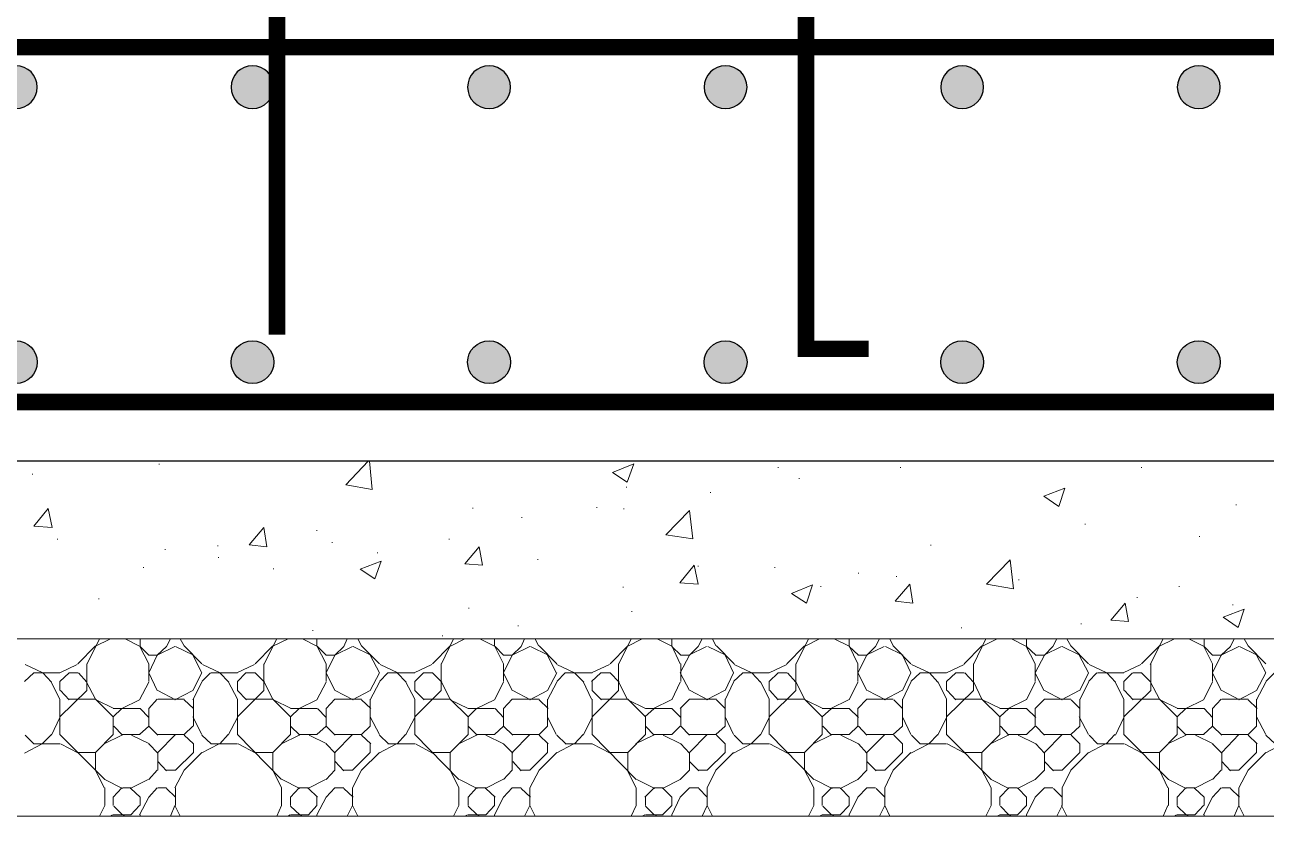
# Model space of a CAD drawing. Header units: millimetres. Extents: x -1822632 to -1305911, y 1206448 to 1536160.
# Drawn here: x -1692486 to -1691436, y 1235319 to 1235988 of the extents above; entities that cross this region are included whole.
import ezdxf

# ---------------------------------------------------------------- set-up
doc = ezdxf.new("R2010")
doc.units = ezdxf.units.MM
doc.header["$LTSCALE"] = 1000
doc.layers.add('PUB_DIM', color=3, linetype='CONTINUOUS')
doc.layers.add('铝架', color=4, linetype='CONTINUOUS')

# ---------------------------------------------------------------- blocks, each defined once
blk = doc.blocks.new('*U152')
at = {"layer": 'PUB_DIM'}
h = blk.add_hatch(color=1, dxfattribs=at)
h.dxf.hatch_style = 1
edge = h.paths.add_edge_path()
edge.add_arc((0, 0), 18.1, 0, 360)
at = {"layer": 'PUB_DIM', "color": 1}
blk.add_circle((0, 0), 18.1, dxfattribs=at)
blk = doc.blocks.new('*U153')
at = {"layer": 'PUB_DIM', "color": 0, "linetype": 'ByBlock', "lineweight": -2, "transparency": 16777216}
for p in [(-1200, 0), (-1000, 0), (-800, 0), (-600, 0), (-400, 0), (-200, 0)]:
    blk.add_blockref('*U152', p, dxfattribs=at)
blk = doc.blocks.new('*U140')
at = {"layer": 'PUB_DIM'}
h = blk.add_hatch(color=1, dxfattribs=at)
h.dxf.hatch_style = 1
edge = h.paths.add_edge_path()
edge.add_arc((0, 0), 18.1, 0, 360)
at = {"layer": 'PUB_DIM', "color": 1}
blk.add_circle((0, 0), 18.1, dxfattribs=at)
blk = doc.blocks.new('*U141')
at = {"layer": 'PUB_DIM', "color": 0, "linetype": 'ByBlock', "lineweight": -2, "transparency": 16777216}
for p in [(-1200, 0), (-1000, 0), (-800, 0), (-600, 0), (-400, 0), (-200, 0)]:
    blk.add_blockref('*U140', p, dxfattribs=at)

msp = doc.modelspace()

# ---------------------------------------------------------------- linework, layer by layer
at = {"layer": 'PUB_DIM', "color": 1, "const_width": 14}
for points in [[(-1692272.589, 1235725.877), (-1692272.589, 1237598.502), (-1692067.351, 1237598.502), (-1692066.886, 1237354.661), (-1691825.467, 1237354.661), (-1691825.467, 1235714.045), (-1691772.589, 1235714.045)], [(-1692744.085, 1235896.246), (-1692744.085, 1235969.025), (-1691344.085, 1235969.025), (-1691344.085, 1235885.909)], [(-1691344.085, 1235819.025), (-1691344.085, 1235669.025), (-1692744.085, 1235669.025), (-1692744.085, 1235819.025)]]:
    msp.add_lwpolyline(points, dxfattribs=at)
at = {"layer": 'PUB_DIM'}
msp.add_lwpolyline([(-1692794.085, 1236019.025), (-1691294.085, 1236019.025), (-1691294.085, 1235619.025), (-1692794.085, 1235619.025)], close=True, dxfattribs=at)
at = {"layer": '铝架', "lineweight": 5}
for points in [[(-1690937.246, 1235619.025), (-1693035.581, 1235619.025)], [(-1692214.465, 1235599.027), (-1692195.58, 1235619.025)], [(-1692192.243, 1235595.137), (-1692194.467, 1235619.025)], [(-1692479.466, 1235607.914), (-1692479.466, 1235608.473)], [(-1692372.245, 1235616.247), (-1692372.245, 1235616.806)], [(-1691988.912, 1235609.585), (-1691971.133, 1235616.806)], [(-1691988.912, 1235609.585), (-1691976.689, 1235601.252)], [(-1691976.689, 1235601.252), (-1691971.133, 1235616.806)], [(-1691848.911, 1235613.47), (-1691848.911, 1235614.028)], [(-1691745.58, 1235613.47), (-1691745.58, 1235614.028)], [(-1691541.69, 1235613.47), (-1691541.69, 1235614.028)], [(-1692214.465, 1235599.027), (-1692192.243, 1235595.137)], [(-1691831.132, 1235604.03), (-1691831.132, 1235604.583)], [(-1691977.247, 1235596.803), (-1691977.247, 1235597.362)], [(-1691906.132, 1235592.36), (-1691906.132, 1235592.918)], [(-1691624.47, 1235589.582), (-1691606.691, 1235596.25)], [(-1691624.47, 1235589.582), (-1691611.688, 1235580.695)], [(-1691611.688, 1235580.695), (-1691606.691, 1235596.25)], [(-1692478.354, 1235564.028), (-1692466.136, 1235579.03)], [(-1692462.8, 1235562.916), (-1692466.136, 1235579.03)], [(-1692107.244, 1235579.03), (-1692107.244, 1235579.583)], [(-1692002.247, 1235579.583), (-1692002.247, 1235580.136)], [(-1691979.466, 1235578.471), (-1691979.466, 1235579.03)], [(-1691943.914, 1235556.807), (-1691923.911, 1235577.358)], [(-1691921.133, 1235553.471), (-1691923.911, 1235577.358)], [(-1691461.688, 1235581.807), (-1691461.688, 1235582.361)], [(-1692065.578, 1235571.25), (-1692065.578, 1235571.803)], [(-1691589.465, 1235565.694), (-1691589.465, 1235566.247)], [(-1692478.354, 1235564.028), (-1692462.8, 1235562.916)], [(-1692296.133, 1235548.474), (-1692283.91, 1235562.916)], [(-1692281.132, 1235546.803), (-1692283.91, 1235562.916)], [(-1692238.912, 1235560.138), (-1692238.912, 1235560.692)], [(-1691943.914, 1235556.807), (-1691921.133, 1235553.471)], [(-1691492.802, 1235555.136), (-1691492.802, 1235555.695)], [(-1692458.356, 1235552.917), (-1692458.356, 1235553.471)], [(-1692322.799, 1235547.362), (-1692322.799, 1235547.915)], [(-1692296.133, 1235548.474), (-1692281.132, 1235546.803)], [(-1692226.135, 1235550.14), (-1692226.135, 1235550.693)], [(-1692127.247, 1235552.917), (-1692127.247, 1235553.471)], [(-1692113.912, 1235532.361), (-1692101.689, 1235546.803)], [(-1692098.911, 1235531.248), (-1692101.689, 1235546.803)], [(-1691720.021, 1235547.915), (-1691720.021, 1235548.474)], [(-1692367.243, 1235544.025), (-1692367.243, 1235544.584)], [(-1692322.245, 1235537.363), (-1692322.245, 1235537.916)], [(-1692202.247, 1235527.917), (-1692184.469, 1235534.585)], [(-1692190.024, 1235519.584), (-1692184.469, 1235534.585)], [(-1692187.8, 1235541.247), (-1692187.8, 1235541.806)], [(-1692052.247, 1235535.692), (-1692052.247, 1235536.251)], [(-1691672.799, 1235515.141), (-1691652.801, 1235535.692)], [(-1691650.023, 1235511.251), (-1691652.801, 1235535.692)], [(-1691652.801, 1235534.026), (-1691652.801, 1235534.585)], [(-1692385.581, 1235529.03), (-1692385.581, 1235529.583)], [(-1692275.576, 1235527.917), (-1692275.576, 1235528.471)], [(-1692202.247, 1235527.917), (-1692190.024, 1235519.584)], [(-1692113.912, 1235532.361), (-1692098.911, 1235531.248)], [(-1691932.244, 1235516.247), (-1691920.021, 1235531.248)], [(-1691916.69, 1235515.141), (-1691920.021, 1235531.248)], [(-1691916.69, 1235530.136), (-1691916.69, 1235530.695)], [(-1691851.689, 1235529.03), (-1691851.689, 1235529.583)], [(-1691781.132, 1235524.027), (-1691781.132, 1235524.581)], [(-1691932.244, 1235516.247), (-1691916.69, 1235515.141)], [(-1691837.8, 1235507.361), (-1691820.021, 1235514.582)], [(-1691825.023, 1235499.027), (-1691820.021, 1235514.582)], [(-1691750.023, 1235500.693), (-1691737.8, 1235515.141)], [(-1691748.911, 1235521.25), (-1691748.911, 1235521.803)], [(-1691735.022, 1235499.027), (-1691737.8, 1235515.141)], [(-1691672.799, 1235515.141), (-1691650.023, 1235511.251)], [(-1691645.58, 1235518.472), (-1691645.58, 1235519.025)], [(-1691980.025, 1235512.363), (-1691980.025, 1235512.916)], [(-1691837.8, 1235507.361), (-1691825.023, 1235499.027)], [(-1691812.8, 1235512.916), (-1691812.8, 1235513.47)], [(-1691545.58, 1235503.471), (-1691545.58, 1235504.03)], [(-1691510.022, 1235512.916), (-1691510.022, 1235513.47)], [(-1692423.357, 1235502.358), (-1692423.357, 1235502.917)], [(-1692110.581, 1235494.584), (-1692110.581, 1235495.137)], [(-1691750.023, 1235500.693), (-1691735.022, 1235499.027)], [(-1691567.802, 1235484.585), (-1691555.579, 1235499.027)], [(-1691552.801, 1235483.473), (-1691555.579, 1235499.027)], [(-1691472.799, 1235487.363), (-1691455.025, 1235494.025)], [(-1691464.465, 1235497.362), (-1691464.465, 1235497.915)], [(-1691460.022, 1235478.471), (-1691455.025, 1235494.025)], [(-1691972.799, 1235491.806), (-1691972.799, 1235492.36)], [(-1691567.802, 1235484.585), (-1691552.801, 1235483.473)], [(-1691472.799, 1235487.363), (-1691460.022, 1235478.471)], [(-1692242.243, 1235475.693), (-1692242.243, 1235476.252)], [(-1692132.803, 1235471.25), (-1692132.803, 1235471.803)], [(-1692068.914, 1235479.583), (-1692068.914, 1235480.136)], [(-1691693.914, 1235477.917), (-1691693.914, 1235478.471)], [(-1691592.802, 1235481.248), (-1691592.802, 1235481.807)], [(-1693135.581, 1235319.025), (-1690837.246, 1235319.025), (-1690837.246, 1235469.025), (-1693135.581, 1235469.025), (-1693135.581, 1235319.025)], [(-1692441.136, 1235447.915), (-1692426.135, 1235462.916)], [(-1692433.356, 1235447.362), (-1692422.799, 1235469.025)], [(-1692426.689, 1235462.363), (-1692413.359, 1235469.025)], [(-1692388.359, 1235462.363), (-1692401.135, 1235469.025)], [(-1692381.132, 1235447.915), (-1692388.912, 1235462.916)], [(-1692388.359, 1235462.916), (-1692388.359, 1235469.025)], [(-1692381.132, 1235455.136), (-1692388.359, 1235462.363)], [(-1692373.911, 1235455.136), (-1692366.136, 1235462.363)], [(-1692373.911, 1235455.136), (-1692358.91, 1235462.363)], [(-1692366.136, 1235462.363), (-1692362.8, 1235469.025)], [(-1692343.355, 1235455.136), (-1692358.356, 1235462.363)], [(-1692343.355, 1235455.136), (-1692358.356, 1235462.363)], [(-1692351.135, 1235462.916), (-1692354.466, 1235469.025)], [(-1692336.134, 1235447.915), (-1692351.135, 1235462.916)], [(-1692291.136, 1235447.915), (-1692276.135, 1235462.916)], [(-1692283.91, 1235447.362), (-1692272.799, 1235469.025)], [(-1692276.689, 1235462.363), (-1692263.359, 1235469.025)], [(-1692238.359, 1235462.363), (-1692251.135, 1235469.025)], [(-1692238.912, 1235462.916), (-1692238.912, 1235469.025)], [(-1692231.132, 1235447.915), (-1692238.912, 1235462.916)], [(-1692231.132, 1235455.136), (-1692238.359, 1235462.363)], [(-1692223.911, 1235455.136), (-1692216.136, 1235462.363)], [(-1692223.911, 1235455.136), (-1692208.91, 1235462.363)], [(-1692216.136, 1235462.363), (-1692213.359, 1235469.025)], [(-1692193.355, 1235455.136), (-1692208.356, 1235462.363)], [(-1692193.355, 1235455.136), (-1692208.356, 1235462.363)], [(-1692201.135, 1235462.916), (-1692204.466, 1235469.025)], [(-1692186.134, 1235447.915), (-1692201.135, 1235462.916)], [(-1692141.136, 1235447.915), (-1692126.135, 1235462.916)], [(-1692133.91, 1235447.362), (-1692123.357, 1235469.025)], [(-1692126.689, 1235462.363), (-1692113.912, 1235469.025)], [(-1692088.359, 1235462.363), (-1692101.135, 1235469.025)], [(-1692088.912, 1235462.916), (-1692088.912, 1235469.025)], [(-1692081.132, 1235447.915), (-1692088.912, 1235462.916)], [(-1692081.132, 1235455.136), (-1692088.359, 1235462.363)], [(-1692073.911, 1235455.136), (-1692066.136, 1235462.363)], [(-1692073.911, 1235455.136), (-1692058.91, 1235462.363)], [(-1692066.136, 1235462.363), (-1692063.359, 1235469.025)], [(-1692043.355, 1235455.136), (-1692058.356, 1235462.363)], [(-1692043.355, 1235455.136), (-1692058.356, 1235462.363)], [(-1692051.689, 1235462.916), (-1692054.466, 1235469.025)], [(-1692036.134, 1235447.915), (-1692051.135, 1235462.916)], [(-1691991.136, 1235447.915), (-1691976.135, 1235462.916)], [(-1691983.91, 1235447.362), (-1691973.357, 1235469.025)], [(-1691976.689, 1235462.363), (-1691963.912, 1235469.025)], [(-1691938.359, 1235462.363), (-1691951.135, 1235469.025)], [(-1691938.912, 1235462.916), (-1691938.912, 1235469.025)], [(-1691931.691, 1235447.915), (-1691938.912, 1235462.916)], [(-1691931.132, 1235455.136), (-1691938.912, 1235462.363)], [(-1691924.47, 1235455.136), (-1691909.469, 1235462.363)], [(-1691923.911, 1235455.136), (-1691916.69, 1235462.363)], [(-1691916.69, 1235462.363), (-1691913.359, 1235469.025)], [(-1691893.355, 1235455.136), (-1691908.356, 1235462.363)], [(-1691893.355, 1235455.136), (-1691908.356, 1235462.363)], [(-1691901.689, 1235462.916), (-1691904.466, 1235469.025)], [(-1691886.134, 1235447.915), (-1691901.135, 1235462.916)], [(-1691841.69, 1235447.915), (-1691826.689, 1235462.916)], [(-1691833.91, 1235447.362), (-1691823.357, 1235469.025)], [(-1691826.689, 1235462.363), (-1691813.912, 1235469.025)], [(-1691788.359, 1235462.363), (-1691801.689, 1235469.025)], [(-1691788.912, 1235462.916), (-1691788.912, 1235469.025)], [(-1691781.691, 1235447.915), (-1691788.912, 1235462.916)], [(-1691781.132, 1235455.136), (-1691788.912, 1235462.363)], [(-1691774.47, 1235455.136), (-1691759.469, 1235462.363)], [(-1691773.911, 1235455.136), (-1691766.69, 1235462.363)], [(-1691766.69, 1235462.363), (-1691763.359, 1235469.025)], [(-1691743.355, 1235455.136), (-1691758.356, 1235462.363)], [(-1691743.355, 1235455.136), (-1691758.356, 1235462.363)], [(-1691751.689, 1235462.916), (-1691754.466, 1235469.025)], [(-1691736.688, 1235447.915), (-1691751.689, 1235462.916)], [(-1691691.69, 1235447.915), (-1691676.689, 1235462.916)], [(-1691683.91, 1235447.362), (-1691673.357, 1235469.025)], [(-1691676.689, 1235462.363), (-1691663.912, 1235469.025)], [(-1691638.912, 1235462.363), (-1691651.689, 1235469.025)], [(-1691631.691, 1235447.915), (-1691639.465, 1235462.916)], [(-1691638.912, 1235462.916), (-1691638.912, 1235469.025)], [(-1691631.132, 1235455.136), (-1691638.912, 1235462.363)], [(-1691624.47, 1235455.136), (-1691609.469, 1235462.363)], [(-1691623.911, 1235455.136), (-1691616.69, 1235462.363)], [(-1691616.69, 1235462.363), (-1691613.359, 1235469.025)], [(-1691593.914, 1235455.136), (-1691608.91, 1235462.363)], [(-1691593.914, 1235455.136), (-1691608.91, 1235462.363)], [(-1691601.689, 1235462.916), (-1691605.025, 1235469.025)], [(-1691586.688, 1235447.915), (-1691601.689, 1235462.916)], [(-1691541.69, 1235447.915), (-1691526.689, 1235462.916)], [(-1691534.469, 1235447.362), (-1691523.357, 1235469.025)], [(-1691527.247, 1235462.363), (-1691513.912, 1235469.025)], [(-1691488.912, 1235462.363), (-1691501.689, 1235469.025)], [(-1691481.691, 1235447.915), (-1691489.465, 1235462.916)], [(-1691488.912, 1235462.916), (-1691488.912, 1235469.025)], [(-1691481.691, 1235455.136), (-1691488.912, 1235462.363)], [(-1691474.47, 1235455.136), (-1691466.69, 1235462.363)], [(-1691474.47, 1235455.136), (-1691459.469, 1235462.363)], [(-1691466.69, 1235462.363), (-1691463.359, 1235469.025)], [(-1691443.914, 1235455.136), (-1691458.91, 1235462.363)], [(-1691443.914, 1235455.136), (-1691458.91, 1235462.363)], [(-1691451.689, 1235462.916), (-1691455.025, 1235469.025)], [(-1691436.688, 1235447.915), (-1691451.689, 1235462.916)], [(-1692381.132, 1235455.136), (-1692373.357, 1235455.136)], [(-1692381.132, 1235440.141), (-1692373.911, 1235455.136)], [(-1692336.134, 1235440.141), (-1692343.914, 1235455.136)], [(-1692231.132, 1235455.136), (-1692223.911, 1235455.136)], [(-1692231.132, 1235440.141), (-1692223.911, 1235455.136)], [(-1692186.134, 1235440.141), (-1692193.914, 1235455.136)], [(-1692081.132, 1235455.136), (-1692073.911, 1235455.136)], [(-1692081.132, 1235440.141), (-1692073.911, 1235455.136)], [(-1692036.688, 1235440.141), (-1692043.914, 1235455.136)], [(-1691931.691, 1235440.141), (-1691923.911, 1235455.136)], [(-1691931.132, 1235455.136), (-1691923.911, 1235455.136)], [(-1691886.688, 1235440.141), (-1691893.914, 1235455.136)], [(-1691781.691, 1235455.136), (-1691773.911, 1235455.136)], [(-1691781.691, 1235440.141), (-1691773.911, 1235455.136)], [(-1691736.688, 1235440.141), (-1691743.914, 1235455.136)], [(-1691631.691, 1235455.136), (-1691623.911, 1235455.136)], [(-1691631.691, 1235440.141), (-1691623.911, 1235455.136)], [(-1691586.688, 1235440.141), (-1691594.467, 1235455.136)], [(-1691481.691, 1235455.136), (-1691473.911, 1235455.136)], [(-1691481.691, 1235440.141), (-1691474.47, 1235455.136)], [(-1691436.688, 1235440.141), (-1691444.467, 1235455.136)], [(-1692486.134, 1235432.914), (-1692478.354, 1235440.141)], [(-1692470.58, 1235440.141), (-1692485.581, 1235447.362)], [(-1692478.354, 1235440.141), (-1692456.132, 1235440.141)], [(-1692463.359, 1235432.361), (-1692470.58, 1235440.141)], [(-1692456.132, 1235440.141), (-1692441.69, 1235447.362)], [(-1692456.132, 1235432.914), (-1692448.357, 1235440.141)], [(-1692448.357, 1235440.141), (-1692441.136, 1235440.141)], [(-1692433.356, 1235432.361), (-1692440.578, 1235440.141)], [(-1692433.356, 1235425.14), (-1692433.356, 1235447.915)], [(-1692381.132, 1235432.914), (-1692381.132, 1235447.915)], [(-1692373.911, 1235425.14), (-1692381.132, 1235440.141)], [(-1692343.914, 1235425.14), (-1692336.134, 1235440.141)], [(-1692336.134, 1235432.914), (-1692328.913, 1235440.141)], [(-1692320.58, 1235440.141), (-1692335.581, 1235447.362)], [(-1692328.354, 1235440.141), (-1692306.132, 1235440.141)], [(-1692313.359, 1235432.361), (-1692321.133, 1235440.141)], [(-1692306.691, 1235440.141), (-1692291.69, 1235447.362)], [(-1692306.132, 1235432.914), (-1692298.911, 1235440.141)], [(-1692298.911, 1235440.141), (-1692291.136, 1235440.141)], [(-1692283.356, 1235432.361), (-1692291.136, 1235440.141)], [(-1692283.91, 1235425.14), (-1692283.91, 1235447.915)], [(-1692231.132, 1235432.914), (-1692231.132, 1235447.915)], [(-1692223.911, 1235425.14), (-1692231.132, 1235440.141)], [(-1692193.914, 1235425.14), (-1692186.134, 1235440.141)], [(-1692186.134, 1235432.914), (-1692178.913, 1235440.141)], [(-1692170.58, 1235440.141), (-1692185.581, 1235447.362)], [(-1692178.913, 1235440.141), (-1692156.132, 1235440.141)], [(-1692163.359, 1235432.361), (-1692171.133, 1235440.141)], [(-1692156.691, 1235440.141), (-1692141.69, 1235447.362)], [(-1692156.132, 1235432.914), (-1692148.911, 1235440.141)], [(-1692148.911, 1235440.141), (-1692141.136, 1235440.141)], [(-1692133.356, 1235432.361), (-1692141.136, 1235440.141)], [(-1692133.91, 1235425.14), (-1692133.91, 1235447.915)], [(-1692081.132, 1235432.914), (-1692081.132, 1235447.915)], [(-1692073.911, 1235425.14), (-1692081.132, 1235440.141)], [(-1692043.914, 1235425.14), (-1692036.134, 1235440.141)], [(-1692021.133, 1235440.141), (-1692036.134, 1235447.362)], [(-1692036.134, 1235432.914), (-1692028.913, 1235440.141)], [(-1692028.913, 1235440.141), (-1692006.132, 1235440.141)], [(-1692013.359, 1235432.361), (-1692021.133, 1235440.141)], [(-1692006.691, 1235440.141), (-1691991.69, 1235447.362)], [(-1692006.691, 1235432.914), (-1691998.911, 1235440.141)], [(-1691998.911, 1235440.141), (-1691991.136, 1235440.141)], [(-1691983.356, 1235432.361), (-1691991.136, 1235440.141)], [(-1691983.91, 1235425.14), (-1691983.91, 1235447.915)], [(-1691923.911, 1235425.14), (-1691931.691, 1235440.141)], [(-1691931.132, 1235432.914), (-1691931.132, 1235447.915)], [(-1691893.914, 1235425.14), (-1691886.688, 1235440.141)], [(-1691886.688, 1235432.914), (-1691878.913, 1235440.141)], [(-1691871.133, 1235440.141), (-1691886.134, 1235447.362)], [(-1691878.913, 1235440.141), (-1691856.691, 1235440.141)], [(-1691863.912, 1235432.361), (-1691871.133, 1235440.141)], [(-1691856.691, 1235440.141), (-1691841.69, 1235447.362)], [(-1691856.691, 1235432.914), (-1691848.911, 1235440.141)], [(-1691848.911, 1235440.141), (-1691841.69, 1235440.141)], [(-1691833.91, 1235432.361), (-1691841.136, 1235440.141)], [(-1691833.91, 1235425.14), (-1691833.91, 1235447.915)], [(-1691781.691, 1235432.914), (-1691781.691, 1235447.915)], [(-1691773.911, 1235425.14), (-1691781.691, 1235440.141)], [(-1691743.914, 1235425.14), (-1691736.688, 1235440.141)], [(-1691736.688, 1235432.914), (-1691728.913, 1235440.141)], [(-1691721.133, 1235440.141), (-1691736.134, 1235447.362)], [(-1691728.913, 1235440.141), (-1691706.691, 1235440.141)], [(-1691713.912, 1235432.361), (-1691721.133, 1235440.141)], [(-1691706.691, 1235440.141), (-1691691.69, 1235447.362)], [(-1691706.691, 1235432.914), (-1691698.911, 1235440.141)], [(-1691698.911, 1235440.141), (-1691691.69, 1235440.141)], [(-1691683.91, 1235432.361), (-1691691.136, 1235440.141)], [(-1691683.91, 1235425.14), (-1691683.91, 1235447.915)], [(-1691631.691, 1235432.914), (-1691631.691, 1235447.915)], [(-1691624.47, 1235425.14), (-1691631.691, 1235440.141)], [(-1691593.914, 1235425.14), (-1691586.688, 1235440.141)], [(-1691586.688, 1235432.914), (-1691579.466, 1235440.141)], [(-1691571.133, 1235440.141), (-1691586.134, 1235447.362)], [(-1691578.913, 1235440.141), (-1691556.691, 1235440.141)], [(-1691563.912, 1235432.361), (-1691571.133, 1235440.141)], [(-1691557.244, 1235440.141), (-1691542.243, 1235447.362)], [(-1691556.691, 1235432.914), (-1691549.47, 1235440.141)], [(-1691548.911, 1235440.141), (-1691541.69, 1235440.141)], [(-1691533.91, 1235432.361), (-1691541.69, 1235440.141)], [(-1691533.91, 1235425.14), (-1691533.91, 1235447.915)], [(-1691481.691, 1235432.914), (-1691481.691, 1235447.915)], [(-1691474.47, 1235425.14), (-1691481.691, 1235440.141)], [(-1691444.467, 1235425.14), (-1691436.688, 1235440.141)], [(-1691436.688, 1235432.914), (-1691429.466, 1235440.141)], [(-1692456.132, 1235417.918), (-1692463.912, 1235432.914)], [(-1692456.132, 1235425.14), (-1692456.132, 1235432.914)], [(-1692426.135, 1235417.918), (-1692433.91, 1235432.914)], [(-1692388.912, 1235417.36), (-1692381.132, 1235432.361)], [(-1692343.914, 1235417.36), (-1692336.134, 1235432.361)], [(-1692306.132, 1235417.918), (-1692313.912, 1235432.914)], [(-1692306.132, 1235425.14), (-1692306.132, 1235432.914)], [(-1692276.135, 1235417.918), (-1692283.91, 1235432.914)], [(-1692238.912, 1235417.36), (-1692231.132, 1235432.361)], [(-1692193.914, 1235417.36), (-1692186.134, 1235432.361)], [(-1692156.132, 1235417.918), (-1692163.912, 1235432.914)], [(-1692156.132, 1235425.14), (-1692156.132, 1235432.914)], [(-1692126.135, 1235417.918), (-1692133.91, 1235432.914)], [(-1692088.912, 1235417.36), (-1692081.132, 1235432.361)], [(-1692043.914, 1235417.36), (-1692036.134, 1235432.361)], [(-1692006.691, 1235417.918), (-1692013.912, 1235432.914)], [(-1692006.132, 1235425.14), (-1692006.132, 1235432.914)], [(-1691976.689, 1235417.918), (-1691983.91, 1235432.914)], [(-1691938.912, 1235417.36), (-1691931.691, 1235432.361)], [(-1691893.914, 1235417.36), (-1691886.688, 1235432.361)], [(-1691856.691, 1235417.918), (-1691863.912, 1235432.914)], [(-1691856.691, 1235425.14), (-1691856.691, 1235432.914)], [(-1691826.689, 1235417.918), (-1691833.91, 1235432.914)], [(-1691788.912, 1235417.36), (-1691781.691, 1235432.361)], [(-1691743.914, 1235417.36), (-1691736.688, 1235432.361)], [(-1691706.691, 1235417.918), (-1691713.912, 1235432.914)], [(-1691706.691, 1235425.14), (-1691706.691, 1235432.914)], [(-1691676.689, 1235417.918), (-1691683.91, 1235432.914)], [(-1691638.912, 1235417.36), (-1691631.691, 1235432.361)], [(-1691593.914, 1235417.36), (-1691586.688, 1235432.361)], [(-1691556.691, 1235417.918), (-1691564.465, 1235432.914)], [(-1691556.691, 1235425.14), (-1691556.691, 1235432.914)], [(-1691526.689, 1235417.918), (-1691534.469, 1235432.914)], [(-1691489.465, 1235417.36), (-1691481.691, 1235432.361)], [(-1691444.467, 1235417.36), (-1691436.688, 1235432.361)], [(-1692456.132, 1235402.917), (-1692433.356, 1235425.14)], [(-1692448.357, 1235417.36), (-1692455.579, 1235425.14)], [(-1692358.356, 1235417.36), (-1692373.357, 1235425.14)], [(-1692358.91, 1235417.36), (-1692343.914, 1235425.14)], [(-1692306.132, 1235402.917), (-1692283.91, 1235425.14)], [(-1692298.357, 1235417.36), (-1692306.132, 1235425.14)], [(-1692208.356, 1235417.36), (-1692223.357, 1235425.14)], [(-1692208.91, 1235417.36), (-1692193.914, 1235425.14)], [(-1692156.132, 1235402.917), (-1692133.91, 1235425.14)], [(-1692148.357, 1235417.36), (-1692156.132, 1235425.14)], [(-1692058.356, 1235417.36), (-1692073.357, 1235425.14)], [(-1692058.91, 1235417.36), (-1692043.914, 1235425.14)], [(-1692006.132, 1235402.917), (-1691983.91, 1235425.14)], [(-1691998.357, 1235417.36), (-1692006.132, 1235425.14)], [(-1691908.356, 1235417.36), (-1691923.357, 1235425.14)], [(-1691909.469, 1235417.36), (-1691894.467, 1235425.14)], [(-1691856.691, 1235402.917), (-1691833.91, 1235425.14)], [(-1691848.911, 1235417.36), (-1691856.132, 1235425.14)], [(-1691758.356, 1235417.36), (-1691773.357, 1235425.14)], [(-1691759.469, 1235417.36), (-1691744.467, 1235425.14)], [(-1691706.691, 1235402.917), (-1691683.91, 1235425.14)], [(-1691698.911, 1235417.36), (-1691706.132, 1235425.14)], [(-1691608.91, 1235417.36), (-1691623.911, 1235425.14)], [(-1691609.469, 1235417.36), (-1691594.467, 1235425.14)], [(-1691556.691, 1235402.917), (-1691533.91, 1235425.14)], [(-1691548.911, 1235417.36), (-1691556.132, 1235425.14)], [(-1691458.91, 1235417.36), (-1691473.911, 1235425.14)], [(-1691459.469, 1235417.36), (-1691444.467, 1235425.14)], [(-1692456.132, 1235387.916), (-1692456.132, 1235417.918)], [(-1692448.357, 1235417.918), (-1692426.135, 1235417.918)], [(-1692411.134, 1235402.917), (-1692426.135, 1235417.918)], [(-1692410.581, 1235410.138), (-1692425.576, 1235417.36)], [(-1692411.134, 1235410.138), (-1692388.359, 1235410.138)], [(-1692411.134, 1235402.917), (-1692403.913, 1235410.138)], [(-1692403.913, 1235410.138), (-1692388.912, 1235417.36)], [(-1692381.132, 1235402.358), (-1692388.359, 1235410.138)], [(-1692381.132, 1235410.138), (-1692373.911, 1235417.918)], [(-1692381.132, 1235395.137), (-1692381.132, 1235410.138)], [(-1692373.357, 1235417.918), (-1692351.135, 1235417.918)], [(-1692343.355, 1235410.138), (-1692351.135, 1235417.36)], [(-1692343.355, 1235395.137), (-1692343.355, 1235417.918)], [(-1692306.132, 1235387.916), (-1692306.132, 1235417.918)], [(-1692298.911, 1235417.918), (-1692276.135, 1235417.918)], [(-1692261.134, 1235402.917), (-1692276.135, 1235417.918)], [(-1692260.581, 1235410.138), (-1692275.576, 1235417.36)], [(-1692261.134, 1235410.138), (-1692238.912, 1235410.138)], [(-1692261.134, 1235402.917), (-1692253.913, 1235410.138)], [(-1692253.913, 1235410.138), (-1692238.912, 1235417.36)], [(-1692231.132, 1235402.358), (-1692238.359, 1235410.138)], [(-1692231.132, 1235410.138), (-1692223.911, 1235417.918)], [(-1692231.132, 1235395.137), (-1692231.132, 1235410.138)], [(-1692223.911, 1235417.918), (-1692201.135, 1235417.918)], [(-1692193.355, 1235410.138), (-1692201.135, 1235417.36)], [(-1692193.914, 1235395.137), (-1692193.914, 1235417.918)], [(-1692156.132, 1235387.916), (-1692156.132, 1235417.918)], [(-1692148.911, 1235417.918), (-1692126.135, 1235417.918)], [(-1692111.134, 1235402.917), (-1692126.135, 1235417.918)], [(-1692111.134, 1235410.138), (-1692126.135, 1235417.36)], [(-1692111.134, 1235410.138), (-1692088.912, 1235410.138)], [(-1692111.134, 1235402.917), (-1692103.913, 1235410.138)], [(-1692103.913, 1235410.138), (-1692088.912, 1235417.36)], [(-1692081.132, 1235402.358), (-1692088.359, 1235410.138)], [(-1692081.132, 1235410.138), (-1692073.911, 1235417.918)], [(-1692081.132, 1235395.137), (-1692081.132, 1235410.138)], [(-1692073.911, 1235417.918), (-1692051.135, 1235417.918)], [(-1692043.355, 1235410.138), (-1692051.135, 1235417.36)], [(-1692043.914, 1235395.137), (-1692043.914, 1235417.918)], [(-1692006.132, 1235387.916), (-1692006.132, 1235417.918)], [(-1691998.911, 1235417.918), (-1691976.135, 1235417.918)], [(-1691961.134, 1235402.917), (-1691976.135, 1235417.918)], [(-1691961.134, 1235410.138), (-1691976.135, 1235417.36)], [(-1691961.688, 1235402.917), (-1691953.913, 1235410.138)], [(-1691961.134, 1235410.138), (-1691938.912, 1235410.138)], [(-1691954.466, 1235410.138), (-1691939.465, 1235417.36)], [(-1691931.132, 1235402.358), (-1691938.912, 1235410.138)], [(-1691931.691, 1235410.138), (-1691923.911, 1235417.918)], [(-1691931.132, 1235395.137), (-1691931.132, 1235410.138)], [(-1691923.911, 1235417.918), (-1691901.135, 1235417.918)], [(-1691893.914, 1235410.138), (-1691901.135, 1235417.36)], [(-1691893.914, 1235395.137), (-1691893.914, 1235417.918)], [(-1691856.691, 1235387.916), (-1691856.691, 1235417.918)], [(-1691848.911, 1235417.918), (-1691826.689, 1235417.918)], [(-1691811.688, 1235402.917), (-1691826.689, 1235417.918)], [(-1691811.134, 1235410.138), (-1691826.135, 1235417.36)], [(-1691811.688, 1235410.138), (-1691788.912, 1235410.138)], [(-1691811.688, 1235402.917), (-1691803.913, 1235410.138)], [(-1691804.466, 1235410.138), (-1691789.465, 1235417.36)], [(-1691781.132, 1235402.358), (-1691788.912, 1235410.138)], [(-1691781.691, 1235410.138), (-1691773.911, 1235417.918)], [(-1691781.691, 1235395.137), (-1691781.691, 1235410.138)], [(-1691773.911, 1235417.918), (-1691751.689, 1235417.918)], [(-1691743.914, 1235410.138), (-1691751.135, 1235417.36)], [(-1691743.914, 1235395.137), (-1691743.914, 1235417.918)], [(-1691706.691, 1235387.916), (-1691706.691, 1235417.918)], [(-1691698.911, 1235417.918), (-1691676.689, 1235417.918)], [(-1691661.688, 1235402.917), (-1691676.689, 1235417.918)], [(-1691661.134, 1235410.138), (-1691676.135, 1235417.36)], [(-1691661.688, 1235410.138), (-1691638.912, 1235410.138)], [(-1691661.688, 1235402.917), (-1691653.913, 1235410.138)], [(-1691654.466, 1235410.138), (-1691639.465, 1235417.36)], [(-1691631.132, 1235402.358), (-1691638.912, 1235410.138)], [(-1691631.691, 1235410.138), (-1691623.911, 1235417.918)], [(-1691631.691, 1235395.137), (-1691631.691, 1235410.138)], [(-1691623.911, 1235417.918), (-1691601.689, 1235417.918)], [(-1691593.914, 1235410.138), (-1691601.135, 1235417.36)], [(-1691593.914, 1235395.137), (-1691593.914, 1235417.918)], [(-1691556.691, 1235387.916), (-1691556.691, 1235417.918)], [(-1691548.911, 1235417.918), (-1691526.689, 1235417.918)], [(-1691511.688, 1235402.917), (-1691526.689, 1235417.918)], [(-1691511.134, 1235410.138), (-1691526.135, 1235417.36)], [(-1691511.688, 1235410.138), (-1691488.912, 1235410.138)], [(-1691511.688, 1235402.917), (-1691504.466, 1235410.138)], [(-1691504.466, 1235410.138), (-1691489.465, 1235417.36)], [(-1691481.691, 1235402.358), (-1691488.912, 1235410.138)], [(-1691481.691, 1235410.138), (-1691474.47, 1235417.918)], [(-1691481.691, 1235395.137), (-1691481.691, 1235410.138)], [(-1691473.911, 1235417.918), (-1691451.689, 1235417.918)], [(-1691443.914, 1235410.138), (-1691451.689, 1235417.36)], [(-1691444.467, 1235395.137), (-1691444.467, 1235417.918)], [(-1692463.359, 1235387.363), (-1692456.132, 1235402.358)], [(-1692411.134, 1235387.916), (-1692411.134, 1235402.917)], [(-1692336.134, 1235387.916), (-1692343.914, 1235402.917)], [(-1692313.912, 1235387.363), (-1692306.132, 1235402.358)], [(-1692261.134, 1235387.916), (-1692261.134, 1235402.917)], [(-1692186.134, 1235387.916), (-1692193.914, 1235402.917)], [(-1692163.912, 1235387.363), (-1692156.132, 1235402.358)], [(-1692111.134, 1235387.916), (-1692111.134, 1235402.917)], [(-1692036.688, 1235387.916), (-1692043.914, 1235402.917)], [(-1692013.912, 1235387.363), (-1692006.132, 1235402.358)], [(-1691961.134, 1235387.916), (-1691961.134, 1235402.917)], [(-1691886.688, 1235387.916), (-1691893.914, 1235402.917)], [(-1691863.912, 1235387.363), (-1691856.691, 1235402.358)], [(-1691811.688, 1235387.916), (-1691811.688, 1235402.917)], [(-1691736.688, 1235387.916), (-1691743.914, 1235402.917)], [(-1691713.912, 1235387.363), (-1691706.691, 1235402.358)], [(-1691661.688, 1235387.916), (-1691661.688, 1235402.917)], [(-1691586.688, 1235387.916), (-1691594.467, 1235402.917)], [(-1691563.912, 1235387.363), (-1691556.691, 1235402.358)], [(-1691511.688, 1235387.916), (-1691511.688, 1235402.917)], [(-1691436.688, 1235387.916), (-1691444.467, 1235402.917)], [(-1692471.133, 1235380.136), (-1692463.359, 1235387.916)], [(-1692418.355, 1235350.14), (-1692456.132, 1235387.916)], [(-1692426.135, 1235372.915), (-1692411.134, 1235387.916)], [(-1692403.354, 1235387.363), (-1692410.581, 1235395.137)], [(-1692403.354, 1235387.916), (-1692388.359, 1235387.916)], [(-1692388.912, 1235387.916), (-1692381.132, 1235395.137)], [(-1692373.357, 1235387.363), (-1692381.132, 1235395.137)], [(-1692373.357, 1235387.916), (-1692351.135, 1235387.916)], [(-1692373.357, 1235372.915), (-1692358.356, 1235387.916)], [(-1692351.135, 1235387.916), (-1692343.914, 1235395.137)], [(-1692321.133, 1235380.136), (-1692313.912, 1235387.916)], [(-1692268.914, 1235350.14), (-1692306.132, 1235387.916)], [(-1692276.135, 1235372.915), (-1692261.134, 1235387.916)], [(-1692253.354, 1235387.363), (-1692261.134, 1235395.137)], [(-1692253.913, 1235387.916), (-1692238.912, 1235387.916)], [(-1692238.912, 1235387.916), (-1692231.132, 1235395.137)], [(-1692223.357, 1235387.363), (-1692231.132, 1235395.137)], [(-1692223.911, 1235387.916), (-1692201.135, 1235387.916)], [(-1692223.911, 1235372.915), (-1692208.91, 1235387.916)], [(-1692201.135, 1235387.916), (-1692193.914, 1235395.137)], [(-1692171.133, 1235380.136), (-1692163.912, 1235387.916)], [(-1692118.914, 1235350.14), (-1692156.132, 1235387.916)], [(-1692126.135, 1235372.915), (-1692111.134, 1235387.916)], [(-1692103.354, 1235387.363), (-1692111.134, 1235395.137)], [(-1692103.913, 1235387.916), (-1692088.912, 1235387.916)], [(-1692088.912, 1235387.916), (-1692081.132, 1235395.137)], [(-1692073.357, 1235387.363), (-1692081.132, 1235395.137)], [(-1692073.911, 1235387.916), (-1692051.135, 1235387.916)], [(-1692073.911, 1235372.915), (-1692058.91, 1235387.916)], [(-1692051.135, 1235387.916), (-1692043.914, 1235395.137)], [(-1692021.133, 1235380.136), (-1692013.912, 1235387.916)], [(-1691968.914, 1235350.14), (-1692006.132, 1235387.916)], [(-1691976.135, 1235372.915), (-1691961.134, 1235387.916)], [(-1691953.913, 1235387.363), (-1691961.134, 1235395.137)], [(-1691953.913, 1235387.916), (-1691938.912, 1235387.916)], [(-1691938.912, 1235387.916), (-1691931.691, 1235395.137)], [(-1691923.911, 1235387.363), (-1691931.132, 1235395.137)], [(-1691923.911, 1235387.916), (-1691901.135, 1235387.916)], [(-1691923.911, 1235372.915), (-1691908.91, 1235387.916)], [(-1691901.689, 1235387.916), (-1691893.914, 1235395.137)], [(-1691871.692, 1235380.136), (-1691863.912, 1235387.916)], [(-1691818.914, 1235350.14), (-1691856.132, 1235387.916)], [(-1691826.689, 1235372.915), (-1691811.688, 1235387.916)], [(-1691803.913, 1235387.363), (-1691811.134, 1235395.137)], [(-1691803.913, 1235387.916), (-1691788.912, 1235387.916)], [(-1691788.912, 1235387.916), (-1691781.691, 1235395.137)], [(-1691773.911, 1235387.363), (-1691781.132, 1235395.137)], [(-1691773.911, 1235387.916), (-1691751.689, 1235387.916)], [(-1691773.911, 1235372.915), (-1691758.91, 1235387.916)], [(-1691751.689, 1235387.916), (-1691743.914, 1235395.137)], [(-1691721.692, 1235380.136), (-1691713.912, 1235387.916)], [(-1691668.914, 1235350.14), (-1691706.691, 1235387.916)], [(-1691676.689, 1235372.915), (-1691661.688, 1235387.916)], [(-1691653.913, 1235387.363), (-1691661.134, 1235395.137)], [(-1691653.913, 1235387.916), (-1691638.912, 1235387.916)], [(-1691638.912, 1235387.916), (-1691631.691, 1235395.137)], [(-1691623.911, 1235387.363), (-1691631.132, 1235395.137)], [(-1691623.911, 1235387.916), (-1691601.689, 1235387.916)], [(-1691623.911, 1235372.915), (-1691608.91, 1235387.916)], [(-1691601.689, 1235387.916), (-1691593.914, 1235395.137)], [(-1691571.692, 1235380.136), (-1691564.465, 1235387.916)], [(-1691518.914, 1235350.14), (-1691556.691, 1235387.916)], [(-1691526.689, 1235372.915), (-1691511.688, 1235387.916)], [(-1691503.913, 1235387.363), (-1691511.688, 1235395.137)], [(-1691503.913, 1235387.916), (-1691488.912, 1235387.916)], [(-1691489.465, 1235387.916), (-1691481.691, 1235395.137)], [(-1691473.911, 1235387.363), (-1691481.691, 1235395.137)], [(-1691473.911, 1235387.916), (-1691451.689, 1235387.916)], [(-1691473.911, 1235372.915), (-1691459.469, 1235387.916)], [(-1691451.689, 1235387.916), (-1691444.467, 1235395.137)], [(-1692486.134, 1235372.362), (-1692471.133, 1235380.136)], [(-1692478.354, 1235380.136), (-1692485.581, 1235387.363)], [(-1692478.354, 1235380.136), (-1692456.132, 1235380.136)], [(-1692440.578, 1235372.362), (-1692455.579, 1235380.136)], [(-1692418.914, 1235380.136), (-1692403.913, 1235387.363)], [(-1692380.579, 1235380.136), (-1692395.58, 1235387.363)], [(-1692373.357, 1235372.362), (-1692381.132, 1235380.136)], [(-1692343.355, 1235380.136), (-1692351.135, 1235387.363)], [(-1692343.355, 1235372.915), (-1692343.355, 1235380.136)], [(-1692336.688, 1235372.362), (-1692321.692, 1235380.136)], [(-1692328.354, 1235380.136), (-1692336.134, 1235387.363)], [(-1692328.354, 1235380.136), (-1692306.132, 1235380.136)], [(-1692290.578, 1235372.362), (-1692305.579, 1235380.136)], [(-1692268.914, 1235380.136), (-1692253.913, 1235387.363)], [(-1692230.579, 1235380.136), (-1692245.58, 1235387.363)], [(-1692223.357, 1235372.362), (-1692231.132, 1235380.136)], [(-1692193.355, 1235380.136), (-1692201.135, 1235387.363)], [(-1692193.914, 1235372.915), (-1692193.914, 1235380.136)], [(-1692186.688, 1235372.362), (-1692171.692, 1235380.136)], [(-1692178.354, 1235380.136), (-1692186.134, 1235387.363)], [(-1692178.913, 1235380.136), (-1692156.132, 1235380.136)], [(-1692141.136, 1235372.362), (-1692155.579, 1235380.136)], [(-1692118.914, 1235380.136), (-1692103.913, 1235387.363)], [(-1692081.132, 1235380.136), (-1692096.133, 1235387.363)], [(-1692073.357, 1235372.362), (-1692081.132, 1235380.136)], [(-1692043.355, 1235380.136), (-1692051.135, 1235387.363)], [(-1692043.914, 1235372.915), (-1692043.914, 1235380.136)], [(-1692036.688, 1235372.362), (-1692021.692, 1235380.136)], [(-1692028.354, 1235380.136), (-1692036.134, 1235387.363)], [(-1692028.913, 1235380.136), (-1692006.132, 1235380.136)], [(-1691991.136, 1235372.362), (-1692006.132, 1235380.136)], [(-1691969.467, 1235380.136), (-1691954.466, 1235387.363)], [(-1691931.132, 1235380.136), (-1691946.133, 1235387.363)], [(-1691923.911, 1235372.362), (-1691931.132, 1235380.136)], [(-1691893.914, 1235380.136), (-1691901.135, 1235387.363)], [(-1691893.914, 1235372.915), (-1691893.914, 1235380.136)], [(-1691886.688, 1235372.362), (-1691871.692, 1235380.136)], [(-1691878.913, 1235380.136), (-1691886.134, 1235387.363)], [(-1691878.913, 1235380.136), (-1691856.691, 1235380.136)], [(-1691841.136, 1235372.362), (-1691856.132, 1235380.136)], [(-1691819.467, 1235380.136), (-1691804.466, 1235387.363)], [(-1691781.132, 1235380.136), (-1691796.133, 1235387.363)], [(-1691773.911, 1235372.362), (-1691781.132, 1235380.136)], [(-1691743.914, 1235380.136), (-1691751.135, 1235387.363)], [(-1691743.914, 1235372.915), (-1691743.914, 1235380.136)], [(-1691736.688, 1235372.362), (-1691721.692, 1235380.136)], [(-1691728.913, 1235380.136), (-1691736.134, 1235387.363)], [(-1691728.913, 1235380.136), (-1691706.691, 1235380.136)], [(-1691691.136, 1235372.362), (-1691706.132, 1235380.136)], [(-1691669.467, 1235380.136), (-1691654.466, 1235387.363)], [(-1691631.132, 1235380.136), (-1691646.133, 1235387.363)], [(-1691623.911, 1235372.362), (-1691631.132, 1235380.136)], [(-1691593.914, 1235380.136), (-1691601.135, 1235387.363)], [(-1691593.914, 1235372.915), (-1691593.914, 1235380.136)], [(-1691587.246, 1235372.362), (-1691572.245, 1235380.136)], [(-1691578.913, 1235380.136), (-1691586.134, 1235387.363)], [(-1691578.913, 1235380.136), (-1691556.691, 1235380.136)], [(-1691541.136, 1235372.362), (-1691556.132, 1235380.136)], [(-1691519.467, 1235380.136), (-1691504.466, 1235387.363)], [(-1691481.132, 1235380.136), (-1691496.133, 1235387.363)], [(-1691473.911, 1235372.362), (-1691481.691, 1235380.136)], [(-1691443.914, 1235380.136), (-1691451.689, 1235387.363)], [(-1691444.467, 1235372.915), (-1691444.467, 1235380.136)], [(-1691437.246, 1235372.362), (-1691422.245, 1235380.136)], [(-1691428.913, 1235380.136), (-1691436.688, 1235387.363)], [(-1692441.136, 1235372.915), (-1692426.135, 1235372.915)], [(-1692426.135, 1235357.914), (-1692426.135, 1235372.915)], [(-1692373.357, 1235357.914), (-1692373.357, 1235372.915)], [(-1692358.356, 1235357.914), (-1692343.355, 1235372.915)], [(-1692351.135, 1235357.914), (-1692336.134, 1235372.915)], [(-1692291.136, 1235372.915), (-1692276.135, 1235372.915)], [(-1692276.135, 1235357.914), (-1692276.135, 1235372.915)], [(-1692223.911, 1235357.914), (-1692223.911, 1235372.915)], [(-1692208.91, 1235357.914), (-1692193.914, 1235372.915)], [(-1692201.135, 1235357.914), (-1692186.134, 1235372.915)], [(-1692141.136, 1235372.915), (-1692126.135, 1235372.915)], [(-1692126.135, 1235357.914), (-1692126.135, 1235372.915)], [(-1692073.911, 1235357.914), (-1692073.911, 1235372.915)], [(-1692058.91, 1235357.914), (-1692043.914, 1235372.915)], [(-1692051.135, 1235357.914), (-1692036.134, 1235372.915)], [(-1691991.136, 1235372.915), (-1691976.135, 1235372.915)], [(-1691976.135, 1235357.914), (-1691976.135, 1235372.915)], [(-1691923.911, 1235357.914), (-1691923.911, 1235372.915)], [(-1691908.91, 1235357.914), (-1691893.914, 1235372.915)], [(-1691901.689, 1235357.914), (-1691886.688, 1235372.915)], [(-1691841.69, 1235372.915), (-1691826.689, 1235372.915)], [(-1691826.689, 1235357.914), (-1691826.689, 1235372.915)], [(-1691773.911, 1235357.914), (-1691773.911, 1235372.915)], [(-1691758.91, 1235357.914), (-1691743.914, 1235372.915)], [(-1691751.689, 1235357.914), (-1691736.688, 1235372.915)], [(-1691691.69, 1235372.915), (-1691676.689, 1235372.915)], [(-1691676.689, 1235357.914), (-1691676.689, 1235372.915)], [(-1691623.911, 1235357.914), (-1691623.911, 1235372.915)], [(-1691608.91, 1235357.914), (-1691593.914, 1235372.915)], [(-1691601.689, 1235357.914), (-1691586.688, 1235372.915)], [(-1691541.69, 1235372.915), (-1691526.689, 1235372.915)], [(-1691526.689, 1235357.914), (-1691526.689, 1235372.915)], [(-1691473.911, 1235357.914), (-1691473.911, 1235372.915)], [(-1691459.469, 1235357.914), (-1691444.467, 1235372.915)], [(-1691451.689, 1235357.914), (-1691436.688, 1235372.915)], [(-1692418.914, 1235342.918), (-1692426.135, 1235357.914)], [(-1692381.132, 1235350.14), (-1692373.911, 1235357.914)], [(-1692366.136, 1235357.361), (-1692373.357, 1235365.141)], [(-1692366.136, 1235357.914), (-1692358.356, 1235357.914)], [(-1692351.135, 1235357.914), (-1692358.91, 1235342.918)], [(-1692268.914, 1235342.918), (-1692276.135, 1235357.914)], [(-1692231.132, 1235350.14), (-1692223.911, 1235357.914)], [(-1692216.136, 1235357.361), (-1692223.357, 1235365.141)], [(-1692216.136, 1235357.914), (-1692208.91, 1235357.914)], [(-1692201.135, 1235357.914), (-1692208.91, 1235342.918)], [(-1692118.914, 1235342.918), (-1692126.135, 1235357.914)], [(-1692081.132, 1235350.14), (-1692073.911, 1235357.914)], [(-1692066.136, 1235357.361), (-1692073.357, 1235365.141)], [(-1692066.136, 1235357.914), (-1692058.91, 1235357.914)], [(-1692051.135, 1235357.914), (-1692058.91, 1235342.918)], [(-1691968.914, 1235342.918), (-1691976.689, 1235357.914)], [(-1691931.691, 1235350.14), (-1691923.911, 1235357.914)], [(-1691916.136, 1235357.361), (-1691923.911, 1235365.141)], [(-1691916.136, 1235357.914), (-1691908.91, 1235357.914)], [(-1691901.689, 1235357.914), (-1691908.91, 1235342.918)], [(-1691818.914, 1235342.918), (-1691826.689, 1235357.914)], [(-1691781.691, 1235350.14), (-1691773.911, 1235357.914)], [(-1691766.136, 1235357.361), (-1691773.911, 1235365.141)], [(-1691766.69, 1235357.914), (-1691758.91, 1235357.914)], [(-1691751.689, 1235357.914), (-1691758.91, 1235342.918)], [(-1691668.914, 1235342.918), (-1691676.689, 1235357.914)], [(-1691631.691, 1235350.14), (-1691623.911, 1235357.914)], [(-1691616.136, 1235357.361), (-1691623.911, 1235365.141)], [(-1691616.69, 1235357.914), (-1691608.91, 1235357.914)], [(-1691601.689, 1235357.914), (-1691608.91, 1235342.918)], [(-1691519.467, 1235342.918), (-1691526.689, 1235357.914)], [(-1691481.691, 1235350.14), (-1691474.47, 1235357.914)], [(-1691466.69, 1235357.361), (-1691473.911, 1235365.141)], [(-1691466.69, 1235357.914), (-1691459.469, 1235357.914)], [(-1691451.689, 1235357.914), (-1691459.469, 1235342.918)], [(-1692403.354, 1235342.36), (-1692418.355, 1235350.14)], [(-1692396.692, 1235342.36), (-1692381.691, 1235350.14)], [(-1692253.354, 1235342.36), (-1692268.355, 1235350.14)], [(-1692246.692, 1235342.36), (-1692231.691, 1235350.14)], [(-1692103.354, 1235342.36), (-1692118.355, 1235350.14)], [(-1692096.692, 1235342.36), (-1692081.691, 1235350.14)], [(-1691953.354, 1235342.36), (-1691968.355, 1235350.14)], [(-1691946.692, 1235342.36), (-1691931.691, 1235350.14)], [(-1691803.354, 1235342.36), (-1691818.355, 1235350.14)], [(-1691796.692, 1235342.36), (-1691781.691, 1235350.14)], [(-1691653.913, 1235342.36), (-1691668.914, 1235350.14)], [(-1691646.692, 1235342.36), (-1691631.691, 1235350.14)], [(-1691503.913, 1235342.36), (-1691518.914, 1235350.14)], [(-1691497.245, 1235342.36), (-1691482.244, 1235350.14)], [(-1692418.355, 1235327.917), (-1692418.355, 1235342.918)], [(-1692411.134, 1235335.138), (-1692403.913, 1235342.918)], [(-1692411.134, 1235327.917), (-1692411.134, 1235335.138)], [(-1692403.354, 1235342.918), (-1692396.133, 1235342.918)], [(-1692388.359, 1235335.138), (-1692396.133, 1235342.36)], [(-1692388.912, 1235320.137), (-1692381.132, 1235335.138)], [(-1692388.359, 1235327.917), (-1692388.359, 1235335.138)], [(-1692381.132, 1235335.138), (-1692373.911, 1235342.918)], [(-1692373.357, 1235342.918), (-1692366.136, 1235342.918)], [(-1692358.356, 1235335.138), (-1692366.136, 1235342.36)], [(-1692358.356, 1235327.917), (-1692358.356, 1235342.918)], [(-1692268.914, 1235327.917), (-1692268.914, 1235342.918)], [(-1692261.134, 1235335.138), (-1692253.913, 1235342.918)], [(-1692261.134, 1235327.917), (-1692261.134, 1235335.138)], [(-1692253.913, 1235342.918), (-1692246.133, 1235342.918)], [(-1692238.359, 1235335.138), (-1692246.133, 1235342.36)], [(-1692238.912, 1235327.917), (-1692238.912, 1235335.138)], [(-1692238.912, 1235320.137), (-1692231.132, 1235335.138)], [(-1692231.132, 1235335.138), (-1692223.911, 1235342.918)], [(-1692223.911, 1235342.918), (-1692216.136, 1235342.918)], [(-1692208.356, 1235335.138), (-1692216.136, 1235342.36)], [(-1692208.91, 1235327.917), (-1692208.91, 1235342.918)], [(-1692118.914, 1235327.917), (-1692118.914, 1235342.918)], [(-1692111.134, 1235335.138), (-1692103.913, 1235342.918)], [(-1692111.134, 1235327.917), (-1692111.134, 1235335.138)], [(-1692103.913, 1235342.918), (-1692096.133, 1235342.918)], [(-1692088.359, 1235335.138), (-1692096.133, 1235342.36)], [(-1692088.912, 1235327.917), (-1692088.912, 1235335.138)], [(-1692088.912, 1235320.137), (-1692081.132, 1235335.138)], [(-1692081.132, 1235335.138), (-1692073.911, 1235342.918)], [(-1692073.911, 1235342.918), (-1692066.136, 1235342.918)], [(-1692058.356, 1235335.138), (-1692066.136, 1235342.36)], [(-1692058.91, 1235327.917), (-1692058.91, 1235342.918)], [(-1691968.914, 1235327.917), (-1691968.914, 1235342.918)], [(-1691961.688, 1235335.138), (-1691953.913, 1235342.918)], [(-1691961.134, 1235327.917), (-1691961.134, 1235335.138)], [(-1691953.913, 1235342.918), (-1691946.133, 1235342.918)], [(-1691938.912, 1235335.138), (-1691946.133, 1235342.36)], [(-1691938.912, 1235327.917), (-1691938.912, 1235335.138)], [(-1691938.912, 1235320.137), (-1691931.691, 1235335.138)], [(-1691931.691, 1235335.138), (-1691923.911, 1235342.918)], [(-1691923.911, 1235342.918), (-1691916.136, 1235342.918)], [(-1691908.91, 1235335.138), (-1691916.136, 1235342.36)], [(-1691908.91, 1235327.917), (-1691908.91, 1235342.918)], [(-1691818.914, 1235327.917), (-1691818.914, 1235342.918)], [(-1691811.688, 1235335.138), (-1691803.913, 1235342.918)], [(-1691811.688, 1235327.917), (-1691811.688, 1235335.138)], [(-1691803.913, 1235342.918), (-1691796.692, 1235342.918)], [(-1691788.912, 1235335.138), (-1691796.133, 1235342.36)], [(-1691788.912, 1235327.917), (-1691788.912, 1235335.138)], [(-1691788.912, 1235320.137), (-1691781.691, 1235335.138)], [(-1691781.691, 1235335.138), (-1691773.911, 1235342.918)], [(-1691773.911, 1235342.918), (-1691766.69, 1235342.918)], [(-1691758.91, 1235335.138), (-1691766.136, 1235342.36)], [(-1691758.91, 1235327.917), (-1691758.91, 1235342.918)], [(-1691668.914, 1235327.917), (-1691668.914, 1235342.918)], [(-1691661.688, 1235335.138), (-1691653.913, 1235342.918)], [(-1691661.688, 1235327.917), (-1691661.688, 1235335.138)], [(-1691653.913, 1235342.918), (-1691646.692, 1235342.918)], [(-1691638.912, 1235335.138), (-1691646.133, 1235342.36)], [(-1691638.912, 1235327.917), (-1691638.912, 1235335.138)], [(-1691638.912, 1235320.137), (-1691631.691, 1235335.138)], [(-1691631.691, 1235335.138), (-1691623.911, 1235342.918)], [(-1691623.911, 1235342.918), (-1691616.69, 1235342.918)], [(-1691608.91, 1235335.138), (-1691616.136, 1235342.36)], [(-1691608.91, 1235327.917), (-1691608.91, 1235342.918)], [(-1691518.914, 1235327.917), (-1691518.914, 1235342.918)], [(-1691511.688, 1235335.138), (-1691504.466, 1235342.918)], [(-1691511.688, 1235327.917), (-1691511.688, 1235335.138)], [(-1691503.913, 1235342.918), (-1691496.692, 1235342.918)], [(-1691488.912, 1235335.138), (-1691496.692, 1235342.36)], [(-1691489.465, 1235320.137), (-1691481.691, 1235335.138)], [(-1691488.912, 1235327.917), (-1691488.912, 1235335.138)], [(-1691481.691, 1235335.138), (-1691474.47, 1235342.918)], [(-1691473.911, 1235342.918), (-1691466.69, 1235342.918)], [(-1691458.91, 1235335.138), (-1691466.69, 1235342.36)], [(-1691459.469, 1235327.917), (-1691459.469, 1235342.918)], [(-1692422.799, 1235319.025), (-1692418.355, 1235327.917)], [(-1692403.354, 1235320.137), (-1692410.581, 1235327.358)], [(-1692396.133, 1235320.137), (-1692388.912, 1235327.917)], [(-1692362.8, 1235319.025), (-1692358.91, 1235327.917)], [(-1692354.466, 1235319.025), (-1692358.91, 1235327.917)], [(-1692272.799, 1235319.025), (-1692268.914, 1235327.917)], [(-1692253.354, 1235320.137), (-1692261.134, 1235327.358)], [(-1692246.133, 1235320.137), (-1692238.912, 1235327.917)], [(-1692213.359, 1235319.025), (-1692208.91, 1235327.917)], [(-1692204.466, 1235319.025), (-1692208.91, 1235327.917)], [(-1692123.357, 1235319.025), (-1692118.914, 1235327.917)], [(-1692103.354, 1235320.137), (-1692111.134, 1235327.358)], [(-1692096.133, 1235320.137), (-1692088.912, 1235327.917)], [(-1692063.359, 1235319.025), (-1692058.91, 1235327.917)], [(-1692054.466, 1235319.025), (-1692058.91, 1235327.917)], [(-1691973.357, 1235319.025), (-1691968.914, 1235327.917)], [(-1691953.913, 1235320.137), (-1691961.134, 1235327.358)], [(-1691946.692, 1235320.137), (-1691938.912, 1235327.917)], [(-1691913.359, 1235319.025), (-1691908.91, 1235327.917)], [(-1691904.466, 1235319.025), (-1691908.91, 1235327.917)], [(-1691823.357, 1235319.025), (-1691818.914, 1235327.917)], [(-1691803.913, 1235320.137), (-1691811.134, 1235327.358)], [(-1691796.692, 1235320.137), (-1691788.912, 1235327.917)], [(-1691763.359, 1235319.025), (-1691758.91, 1235327.917)], [(-1691754.466, 1235319.025), (-1691758.91, 1235327.917)], [(-1691673.357, 1235319.025), (-1691668.914, 1235327.917)], [(-1691653.913, 1235320.137), (-1691661.134, 1235327.358)], [(-1691646.692, 1235320.137), (-1691638.912, 1235327.917)], [(-1691613.359, 1235319.025), (-1691608.91, 1235327.917)], [(-1691605.025, 1235319.025), (-1691609.469, 1235327.917)], [(-1691523.357, 1235319.025), (-1691519.467, 1235327.917)], [(-1691503.913, 1235320.137), (-1691511.688, 1235327.358)], [(-1691496.692, 1235320.137), (-1691489.465, 1235327.917)], [(-1691463.359, 1235319.025), (-1691459.469, 1235327.917)], [(-1691455.025, 1235319.025), (-1691459.469, 1235327.917)], [(-1692413.359, 1235319.025), (-1692411.688, 1235320.137)], [(-1692411.134, 1235320.137), (-1692396.133, 1235320.137)], [(-1692401.135, 1235319.025), (-1692403.354, 1235320.137)], [(-1692388.359, 1235319.025), (-1692388.359, 1235320.137)], [(-1692263.359, 1235319.025), (-1692261.688, 1235320.137)], [(-1692261.134, 1235320.137), (-1692246.133, 1235320.137)], [(-1692251.135, 1235319.025), (-1692253.354, 1235320.137)], [(-1692238.912, 1235319.025), (-1692238.912, 1235320.137)], [(-1692113.912, 1235319.025), (-1692111.688, 1235320.137)], [(-1692111.134, 1235320.137), (-1692096.133, 1235320.137)], [(-1692101.135, 1235319.025), (-1692103.354, 1235320.137)], [(-1692088.912, 1235319.025), (-1692088.912, 1235320.137)], [(-1691963.912, 1235319.025), (-1691961.688, 1235320.137)], [(-1691961.134, 1235320.137), (-1691946.133, 1235320.137)], [(-1691951.135, 1235319.025), (-1691953.354, 1235320.137)], [(-1691938.912, 1235319.025), (-1691938.912, 1235320.137)], [(-1691813.912, 1235319.025), (-1691811.688, 1235320.137)], [(-1691811.688, 1235320.137), (-1691796.692, 1235320.137)], [(-1691801.689, 1235319.025), (-1691803.354, 1235320.137)], [(-1691788.912, 1235319.025), (-1691788.912, 1235320.137)], [(-1691663.912, 1235319.025), (-1691661.688, 1235320.137)], [(-1691661.688, 1235320.137), (-1691646.692, 1235320.137)], [(-1691651.689, 1235319.025), (-1691653.913, 1235320.137)], [(-1691638.912, 1235319.025), (-1691638.912, 1235320.137)], [(-1691513.912, 1235319.025), (-1691512.246, 1235320.137)], [(-1691511.688, 1235320.137), (-1691496.692, 1235320.137)], [(-1691501.689, 1235319.025), (-1691503.913, 1235320.137)], [(-1691488.912, 1235319.025), (-1691488.912, 1235320.137)]]:
    msp.add_lwpolyline(points, dxfattribs=at)

# ---------------------------------------------------------------- block references
at = {"layer": 'PUB_DIM', "xscale": -1}
msp.add_blockref('*U153', (-1692693.418, 1235935.271), dxfattribs=at)
at = {"layer": 'PUB_DIM', "rotation": 180}
msp.add_blockref('*U141', (-1692693.418, 1235702.779), dxfattribs=at)

doc.saveas('drawing.dxf')
